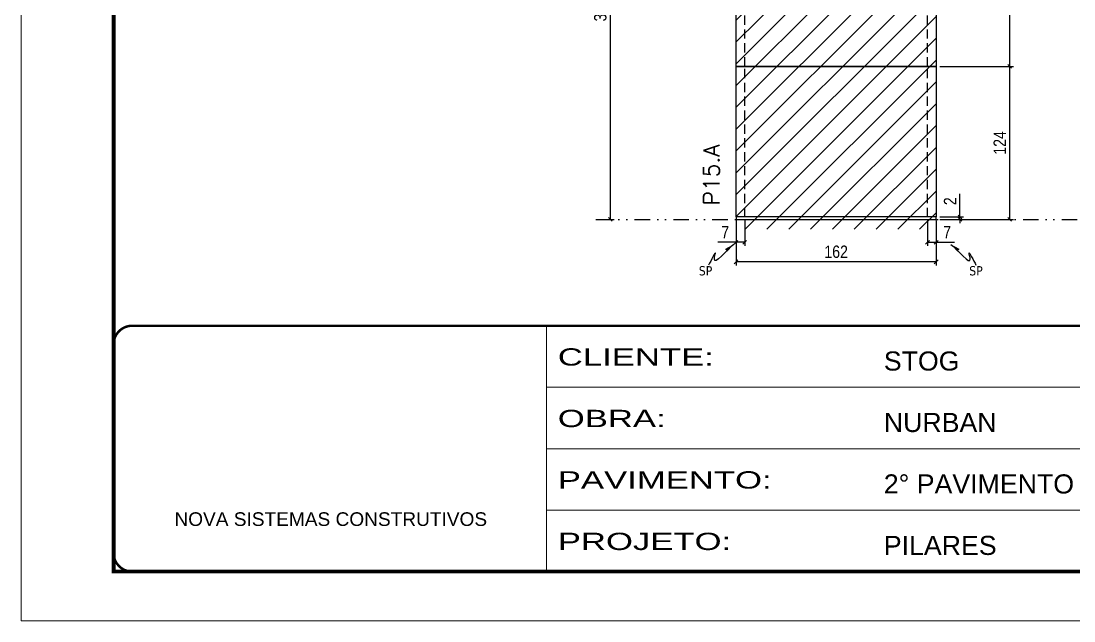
# Model space of a CAD drawing. Extents: x 2201 to 8455, y 252 to 7045.
# Drawn here: x 5385 to 6238, y 1400 to 1887 of the extents above; entities that cross this region are included whole.
import ezdxf

# ---------------------------------------------------------------- set-up
doc = ezdxf.new("R2010")
doc.units = 0
for name, pattern in [('CONTINUO', [0]), ('DASHED', [0.75, 0.5, -0.25]), ('DIVIDE2', [0.625, 0.25, -0.125, 0, -0.125, 0, -0.125]), ('HIDDEN', [0.375, 0.25, -0.125])]:
    doc.linetypes.add(name, pattern=pattern)
for name, color, linetype in [('COTA', 241, 'Continuous'), ('Nível', 160, 'Continuous'), ('Painéis', 200, 'Continuous'), ('Sarrafo de Pressão', 42, 'HIDDEN'), ('texto', 7, 'Continuous')]:
    doc.layers.add(name, color=color, linetype=linetype)
for name, color, linetype, lineweight in [('Folhas', 255, 'Continuous', 9), ('Hachura', 251, 'Continuous', 9), ('SARRAFO DE PRESSAO', 251, 'DASHED', 9), ('Texto Seção', 7, 'Continuous', 15)]:
    doc.layers.add(name, color=color, linetype=linetype, lineweight=lineweight)
doc.styles.add('ARIAL', font='arial.ttf')
doc.styles.add('COTA TECNICA', font='techl___.ttf', dxfattribs={"height": 10})
doc.styles.add('COTA TECNICA-50', font='techl___.ttf', dxfattribs={"height": 10})
doc.styles.add('REGUA-120', font='ROMANS.shx', dxfattribs={"height": 15})
doc.styles.get("Standard").update_dxf_attribs({"font": 'arial.ttf'})
doc.styles.add('Tecnologia', font='')
doc.styles.get('Tecnologia').set_extended_font_data('Forgotten Futurist')
doc.dimstyles.new('COTA PAINEL-50', dxfattribs={"dimtxt": 10, "dimasz": 3, "dimexe": 3, "dimexo": 3, "dimgap": 3, "dimtad": 1, "dimdec": 1, "dimzin": 12, "dimdsep": 46, "dimtxsty": 'COTA TECNICA-50', "dimblk1": 'OBLIQUE', "dimblk2": 'OBLIQUE', "dimsah": 1, "dimcen": 0.9, "dimclrd": 4, "dimclre": 4, "dimclrt": 240, "dimadec": 1, "dimazin": 3, "dimtfac": 1, "dimtdec": 1, "dimtmove": 0, "dimatfit": 3, "dimfxl": 1, "dimtolj": 1, "dimtzin": 12, "dimarcsym": 0})
doc.dimstyles.new('PAINEL', dxfattribs={"dimtxt": 10, "dimasz": 3, "dimexe": 3, "dimexo": 3, "dimgap": 3, "dimtad": 1, "dimdec": 1, "dimzin": 12, "dimdsep": 46, "dimtxsty": 'COTA TECNICA', "dimblk1": 'OBLIQUE', "dimblk2": 'OBLIQUE', "dimsah": 1, "dimcen": 0.9, "dimclrd": 4, "dimclre": 4, "dimclrt": 240, "dimadec": 1, "dimazin": 3, "dimtfac": 1, "dimtdec": 1, "dimtmove": 0, "dimatfit": 3, "dimfxl": 1, "dimtolj": 1, "dimtzin": 12, "dimarcsym": 0})
doc.dimstyles.get("Standard").update_dxf_attribs({"dimtxt": 0.18, "dimasz": 0.18, "dimexe": 0.18, "dimexo": 0.0625, "dimgap": 0.09, "dimtad": 0, "dimtih": 1, "dimtoh": 1, "dimdec": 4, "dimzin": 0, "dimdsep": 46, "dimtxsty": 'Standard', "dimcen": 0.09, "dimadec": 0, "dimazin": 0, "dimtfac": 1, "dimtdec": 4, "dimtofl": 0, "dimtmove": 0, "dimatfit": 3, "dimfxl": 1, "dimtolj": 1, "dimtzin": 0, "dimarcsym": 0})

# ---------------------------------------------------------------- blocks, each defined once
blk = doc.blocks.new('9999999999')
at = {"color": 30, "linetype": 'CONTINUO'}
for p, q in [((98564.56, 34230.21), (98564.56, 34429.45)), ((98564.56, 34379.64), (99583.98, 34379.64)), ((98564.56, 34329.83), (99487.98, 34329.83)), ((98564.56, 34280.02), (99487.98, 34280.02))]:
    blk.add_line(p, q, dxfattribs=at)
at = {"color": 30, "linetype": 'CONTINUO', "const_width": 2}
blk.add_lwpolyline([(99583.98, 34230.21), (99583.98, 34414.45, 0.414214), (99568.98, 34429.45), (98228.98, 34429.45, 0.414214), (98213.98, 34414.45), (98213.98, 34245.21, 0.414214), (98228.98, 34230.21), (99583.98, 34230.21)], format="xyb", dxfattribs=at)
at = {"layer": 'Folhas'}
blk.add_lwpolyline([(98138.98, 34190.21), (99623.98, 34190.21), (99623.98, 35240.21), (98138.98, 35240.21)], close=True, dxfattribs=at)
at = {"layer": 'Folhas', "color": 30, "const_width": 3}
blk.add_lwpolyline([(98213.98, 34230.21), (99583.98, 34230.21), (99583.98, 35200.21), (98213.98, 35200.21)], close=True, dxfattribs=at)
at = {"color": 7, "linetype": 'Continuous', "ltscale": 5, "style": 'ARIAL'}
for s, height, p in [('STOG', 15.483, (98837.68, 34393.13)), ('NURBAN', 15.483, (98837.68, 34343.32)), ('2° PAVIMENTO', 15.4829, (98837.68, 34293.51)), ('NOVA SISTEMAS CONSTRUTIVOS', 11.0592, (98263.19, 34267.21)), ('PILARES', 15.483, (98837.68, 34243.7))]:
    blk.add_text(s, height=height, dxfattribs=at).set_placement(p)
at = {"layer": 'Folhas', "color": 7, "style": 'Tecnologia', "width": 1.5}
for s, p in [('CLIENTE:', (98573.65, 34397.17)), ('OBRA:', (98573.65, 34347.31)), ('PAVIMENTO:', (98573.65, 34297.5)), ('PROJETO:', (98573.65, 34247.69))]:
    blk.add_text(s, height=14, dxfattribs=at).set_placement(p)
blk = doc.blocks.new('_Oblique')
at = {"color": 0, "linetype": 'ByBlock', "lineweight": -2}
blk.add_line((-0.5, -0.5), (0.5, 0.5), dxfattribs=at)
blk = doc.blocks.new('*D641')
at = {"layer": 'COTA', "color": 4, "lineweight": -2, "transparency": 16777216}
for p, q in [((5853.34, 2065.78), (5865.2, 2065.78)), ((5862.2, 1725.78), (5862.2, 2065.78)), ((5853.34, 1725.78), (5865.2, 1725.78))]:
    blk.add_line(p, q, dxfattribs=at)
at = {"layer": 'Defpoints', "color": 0, "transparency": 16777216}
for p in [(5850.34, 2065.78), (5862.2, 2065.78), (5850.34, 1725.78)]:
    blk.add_point(p, dxfattribs=at)
at = {"layer": 'COTA', "color": 4, "lineweight": -2, "transparency": 16777216, "xscale": 3, "yscale": 3, "zscale": 3}
for p, rotation in [((5862.2, 2065.78), 90), ((5862.2, 1725.78), 270)]:
    blk.add_blockref('_Oblique', p, dxfattribs=dict(at, rotation=rotation))
at = {"layer": 'COTA', "color": 240, "transparency": 16777216, "insert": (5853.98, 1895.78), "char_height": 10, "attachment_point": 5, "rotation": 90, "style": 'COTA TECNICA-50'}
blk.add_mtext('\\A1;340', dxfattribs=at)
blk = doc.blocks.new('*D165')
at = {"layer": 'COTA', "color": 4, "lineweight": -2, "transparency": 16777216}
for p, q in [((5963.96, 1724.78), (5963.96, 1688.41)), ((6125.96, 1724.78), (6125.96, 1688.41)), ((6125.96, 1691.41), (5963.96, 1691.41))]:
    blk.add_line(p, q, dxfattribs=at)
at = {"layer": 'Defpoints', "color": 0, "transparency": 16777216}
for p in [(5963.96, 1727.78), (6125.96, 1727.78), (5963.96, 1691.41)]:
    blk.add_point(p, dxfattribs=at)
at = {"layer": 'COTA', "color": 4, "lineweight": -2, "transparency": 16777216, "xscale": 3, "yscale": 3, "zscale": 3, "rotation": 180}
blk.add_blockref('_Oblique', (5963.96, 1691.41), dxfattribs=at)
at = {"layer": 'COTA', "color": 4, "lineweight": -2, "transparency": 16777216, "xscale": 3, "yscale": 3, "zscale": 3}
blk.add_blockref('_Oblique', (6125.96, 1691.41), dxfattribs=at)
at = {"layer": 'COTA', "color": 240, "transparency": 16777216, "insert": (6044.96, 1699.52), "char_height": 10, "attachment_point": 5, "style": 'COTA TECNICA'}
blk.add_mtext('\\A1;162', dxfattribs=at)
blk = doc.blocks.new('*D166')
at = {"layer": 'COTA', "color": 4, "lineweight": -2, "transparency": 16777216}
for p, q in [((6118.96, 1724.78), (6118.96, 1704.26)), ((6125.96, 1722.78), (6125.96, 1704.26)), ((6118.96, 1707.26), (6125.96, 1707.26)), ((6125.96, 1707.26), (6140.69, 1707.26))]:
    blk.add_line(p, q, dxfattribs=at)
at = {"layer": 'Defpoints', "color": 0, "transparency": 16777216}
for p in [(6118.96, 1727.78), (6125.96, 1725.78), (6125.96, 1707.26)]:
    blk.add_point(p, dxfattribs=at)
at = {"layer": 'COTA', "color": 4, "lineweight": -2, "transparency": 16777216, "xscale": 3, "yscale": 3, "zscale": 3, "rotation": 180}
blk.add_blockref('_Oblique', (6118.96, 1707.26), dxfattribs=at)
at = {"layer": 'COTA', "color": 4, "lineweight": -2, "transparency": 16777216, "xscale": 3, "yscale": 3, "zscale": 3}
blk.add_blockref('_Oblique', (6125.96, 1707.26), dxfattribs=at)
at = {"layer": 'COTA', "color": 240, "transparency": 16777216, "insert": (6134.83, 1715.34), "char_height": 10, "attachment_point": 5, "style": 'COTA TECNICA-50'}
blk.add_mtext('\\A1;7', dxfattribs=at)
blk = doc.blocks.new('*D167')
at = {"layer": 'COTA', "color": 4, "lineweight": -2, "transparency": 16777216}
for p, q in [((5963.96, 1722.78), (5963.96, 1704.26)), ((5970.96, 1724.78), (5970.96, 1704.26)), ((5963.96, 1707.26), (5949.23, 1707.26)), ((5970.96, 1707.26), (5963.96, 1707.26))]:
    blk.add_line(p, q, dxfattribs=at)
at = {"layer": 'Defpoints', "color": 0, "transparency": 16777216}
for p in [(5963.96, 1725.78), (5970.96, 1727.78), (5963.96, 1707.26)]:
    blk.add_point(p, dxfattribs=at)
at = {"layer": 'COTA', "color": 4, "lineweight": -2, "transparency": 16777216, "xscale": 3, "yscale": 3, "zscale": 3, "rotation": 180}
blk.add_blockref('_Oblique', (5963.96, 1707.26), dxfattribs=at)
at = {"layer": 'COTA', "color": 4, "lineweight": -2, "transparency": 16777216, "xscale": 3, "yscale": 3, "zscale": 3}
blk.add_blockref('_Oblique', (5970.96, 1707.26), dxfattribs=at)
at = {"layer": 'COTA', "color": 240, "transparency": 16777216, "insert": (5955.1, 1715.34), "char_height": 10, "attachment_point": 5, "style": 'COTA TECNICA-50'}
blk.add_mtext('\\A1;7', dxfattribs=at)
blk = doc.blocks.new('*D168')
at = {"layer": 'COTA', "color": 4, "linetype": 'ByBlock', "lineweight": -2, "transparency": 16777216}
for p, q in [((6128.96, 1849.78), (6188.53, 1849.78)), ((6185.53, 1725.78), (6185.53, 1849.78)), ((6128.96, 1725.78), (6188.53, 1725.78))]:
    blk.add_line(p, q, dxfattribs=at)
at = {"layer": 'Defpoints', "color": 0, "linetype": 'ByBlock', "transparency": 16777216}
for p in [(6125.96, 1849.78), (6185.53, 1849.78), (6125.96, 1725.78)]:
    blk.add_point(p, dxfattribs=at)
at = {"layer": 'COTA', "color": 4, "linetype": 'ByBlock', "lineweight": -2, "transparency": 16777216, "xscale": 3, "yscale": 3, "zscale": 3}
for p, rotation in [((6185.53, 1849.78), 90), ((6185.53, 1725.78), 270)]:
    blk.add_blockref('_Oblique', p, dxfattribs=dict(at, rotation=rotation))
at = {"layer": 'COTA', "color": 240, "linetype": 'ByBlock', "transparency": 16777216, "insert": (6177.46, 1787.78), "char_height": 10, "attachment_point": 5, "rotation": 90, "style": 'COTA TECNICA'}
blk.add_mtext('\\A1;124', dxfattribs=at)
blk = doc.blocks.new('*D169')
at = {"layer": 'COTA', "color": 4, "lineweight": -2, "transparency": 16777216}
for p, q in [((6145.22, 1727.78), (6145.22, 1746.58)), ((6128.96, 1727.78), (6148.22, 1727.78)), ((6128.96, 1725.78), (6148.22, 1725.78)), ((6145.22, 1725.78), (6145.22, 1727.78)), ((6145.22, 1725.78), (6145.22, 1722.78))]:
    blk.add_line(p, q, dxfattribs=at)
at = {"layer": 'Defpoints', "color": 0, "transparency": 16777216}
for p in [(6125.96, 1727.78), (6125.96, 1725.78), (6145.22, 1725.78)]:
    blk.add_point(p, dxfattribs=at)
at = {"layer": 'COTA', "color": 4, "lineweight": -2, "transparency": 16777216, "xscale": 3, "yscale": 3, "zscale": 3}
for p, rotation in [((6145.22, 1727.78), 270), ((6145.22, 1725.78), 90)]:
    blk.add_blockref('_Oblique', p, dxfattribs=dict(at, rotation=rotation))
at = {"layer": 'COTA', "color": 240, "transparency": 16777216, "insert": (6137.22, 1740.52), "char_height": 10, "attachment_point": 5, "rotation": 90, "style": 'COTA TECNICA-50'}
blk.add_mtext('\\A1;2', dxfattribs=at)
blk = doc.blocks.new('*D170')
at = {"layer": 'COTA', "color": 4, "linetype": 'ByBlock', "lineweight": -2, "transparency": 16777216}
for p, q in [((6128.96, 1849.78), (6188.53, 1849.78)), ((6185.53, 1725.78), (6185.53, 1849.78)), ((6128.96, 1725.78), (6188.53, 1725.78))]:
    blk.add_line(p, q, dxfattribs=at)
at = {"layer": 'Defpoints', "color": 0, "linetype": 'ByBlock', "transparency": 16777216}
for p in [(6125.96, 1849.78), (6185.53, 1849.78), (6125.96, 1725.78)]:
    blk.add_point(p, dxfattribs=at)
at = {"layer": 'COTA', "color": 4, "linetype": 'ByBlock', "lineweight": -2, "transparency": 16777216, "xscale": 3, "yscale": 3, "zscale": 3}
for p, rotation in [((6185.53, 1849.78), 90), ((6185.53, 1725.78), 270)]:
    blk.add_blockref('_Oblique', p, dxfattribs=dict(at, rotation=rotation))
at = {"layer": 'COTA', "color": 240, "linetype": 'ByBlock', "transparency": 16777216, "insert": (6177.46, 1787.78), "char_height": 10, "attachment_point": 5, "rotation": 90, "style": 'COTA TECNICA'}
blk.add_mtext('\\A1;124', dxfattribs=at)
blk = doc.blocks.new('*D647')
at = {"layer": 'COTA', "color": 4, "lineweight": -2, "transparency": 16777216}
for p, q in [((6128.96, 1971.78), (6188.53, 1971.78)), ((6185.53, 1849.78), (6185.53, 1971.78)), ((6128.96, 1849.78), (6188.53, 1849.78))]:
    blk.add_line(p, q, dxfattribs=at)
at = {"layer": 'Defpoints', "color": 0, "transparency": 16777216}
for p in [(6125.96, 1971.78), (6185.53, 1971.78), (6125.96, 1849.78)]:
    blk.add_point(p, dxfattribs=at)
at = {"layer": 'COTA', "color": 4, "lineweight": -2, "transparency": 16777216, "xscale": 3, "yscale": 3, "zscale": 3}
for p, rotation in [((6185.53, 1971.78), 90), ((6185.53, 1849.78), 270)]:
    blk.add_blockref('_Oblique', p, dxfattribs=dict(at, rotation=rotation))
at = {"layer": 'COTA', "color": 240, "transparency": 16777216, "insert": (6177.47, 1910.78), "char_height": 10, "attachment_point": 5, "rotation": 90, "style": 'COTA TECNICA'}
blk.add_mtext('\\A1;122', dxfattribs=at)

msp = doc.modelspace()

# ---------------------------------------------------------------- hatches: boundary and pattern name
at = {"layer": 'Hachura', "linetype": 'ByBlock'}
h = msp.add_hatch(dxfattribs=at)
h.set_pattern_fill('ANSI31', color=256, scale=100)
h.set_pattern_definition([(45, (-111186.164, -33397.5), (-8.8388348, 8.8388348), [])])
h.paths.add_polyline_path([(6125.96, 1717.78), (6125.96, 1971.78), (5963.96, 1971.78), (5963.96, 1717.78)])

# ---------------------------------------------------------------- linework, layer by layer
at = {"layer": 'Nível', "color": 4, "linetype": 'DIVIDE2', "ltscale": 50}
msp.add_line((5850.34, 1725.78), (6829.87, 1725.78), dxfattribs=at)
at = {"layer": 'Painéis'}
for p, q in [((5963.96, 1849.78), (5963.96, 1913.78)), ((6125.96, 1913.78), (6125.96, 1849.78)), ((5963.96, 1849.78), (6125.96, 1849.78)), ((5963.96, 1727.78), (5963.96, 1849.78)), ((6125.96, 1849.78), (5963.96, 1849.78)), ((6125.96, 1849.78), (6125.96, 1727.78)), ((6125.96, 1727.78), (5963.96, 1727.78))]:
    msp.add_line(p, q, dxfattribs=at)
msp.add_lwpolyline([(5963.96, 1725.78), (6125.96, 1725.78), (6125.96, 1727.78), (5963.96, 1727.78)], close=True, dxfattribs=at)
at = {"layer": 'Sarrafo de Pressão', "ltscale": 30}
for p, q in [((5970.96, 1849.78), (5970.96, 1971.78)), ((6118.96, 1849.78), (6118.96, 1971.78)), ((5970.96, 1727.78), (5970.96, 1849.78)), ((6118.96, 1727.78), (6118.96, 1849.78))]:
    msp.add_line(p, q, dxfattribs=at)

# ---------------------------------------------------------------- block references
at = {"layer": 'SARRAFO DE PRESSAO', "color": 6, "linetype": 'ByBlock'}
msp.add_blockref('9999999999', (-92754.11, -32789.84), dxfattribs=at)

# ---------------------------------------------------------------- texts
at = {"layer": 'texto', "color": 0, "char_height": 7.5, "attachment_point": 5}
for insert in [(5939.19, 1684.1), (6158.21, 1684.1)]:
    msp.add_mtext('{\\fTahoma|b0|i0|c0|p34;\\C4;SP}', dxfattribs=dict(at, insert=insert))
at = {"layer": 'Texto Seção', "insert": (5950.49, 1737.03), "char_height": 13, "width": 285.3299, "attachment_point": 7, "rotation": 90, "style": 'REGUA-120'}
msp.add_mtext('P15.A', dxfattribs=at)

# ---------------------------------------------------------------- dimensions: what is measured, and where the dimension line sits
at = {"layer": 'COTA'}
for base, p1, p2, angle, dimstyle, picture, middle in [((5862.2, 2065.78), (5850.34, 1725.78), (5850.34, 2065.78), 90, 'COTA PAINEL-50', '*D641', (5853.98, 1895.78)), ((6185.53, 1971.78), (6125.96, 1849.78), (6125.96, 1971.78), 90, 'PAINEL', '*D647', (6177.47, 1910.78)), ((5963.96, 1707.26), (5970.96, 1727.78), (5963.96, 1725.78), 180, 'COTA PAINEL-50', '*D167', (5955.1, 1715.34))]:
    dim = msp.add_linear_dim(base=base, p1=p1, p2=p2, angle=angle, dimstyle=dimstyle, dxfattribs=at)
    dim.commit()
    dim.dimension.update_dxf_attribs({"geometry": picture, "text_midpoint": middle})
at = {"layer": 'COTA', "linetype": 'ByBlock'}
for picture in ['*D168', '*D170']:
    dim = msp.add_aligned_dim(p1=(6125.96, 1725.78), p2=(6125.96, 1849.78), distance=-59.57, dimstyle='PAINEL', dxfattribs=at)
    dim.commit()
    dim.dimension.update_dxf_attribs({"geometry": picture, "text_midpoint": (6177.46, 1787.78)})
at = {"layer": 'COTA'}
dim = msp.add_linear_dim(base=(6145.22, 1725.78), p1=(6125.96, 1727.78), p2=(6125.96, 1725.78), angle=90, dimstyle='COTA PAINEL-50', dxfattribs=at)
dim.commit()
dim.dimension.update_dxf_attribs({"geometry": '*D169', "text_midpoint": (6145.22, 1740.52), "dimtype": 160})
dim = msp.add_linear_dim(base=(5963.96, 1691.41), p1=(6125.96, 1727.78), p2=(5963.96, 1727.78), angle=180, dimstyle='PAINEL', override={"dimarcsym": 2}, dxfattribs=at)
dim.commit()
dim.dimension.update_dxf_attribs({"geometry": '*D165', "text_midpoint": (6044.96, 1699.52)})
dim = msp.add_linear_dim(base=(6125.96, 1707.26), p1=(6118.96, 1727.78), p2=(6125.96, 1725.78), dimstyle='COTA PAINEL-50', dxfattribs=at)
dim.commit()
dim.dimension.update_dxf_attribs({"geometry": '*D166', "text_midpoint": (6134.83, 1715.34)})

# ---------------------------------------------------------------- leaders
at = {"layer": 'COTA', "path_type": 1}
for points in [[(5962.13, 1705.59), (5946.35, 1693.76), (5947.27, 1698.57), (5941.72, 1688.79)], [(6137.79, 1705.59), (6153.58, 1693.76), (6152.65, 1698.57), (6158.21, 1688.79)]]:
    msp.add_leader(points, dimstyle='Standard', override={"dimasz": 8}, dxfattribs=at)

doc.saveas('drawing.dxf')
